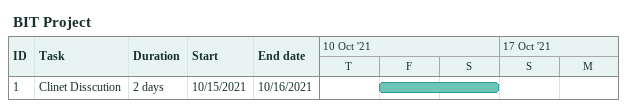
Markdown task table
BIT Project

| ID | Task | Duration | Start | Finish |
|---|---|---|---|---|
| 1 | Clinet Disscution | 2d | 2021-10-15 | 2021-10-16 |
